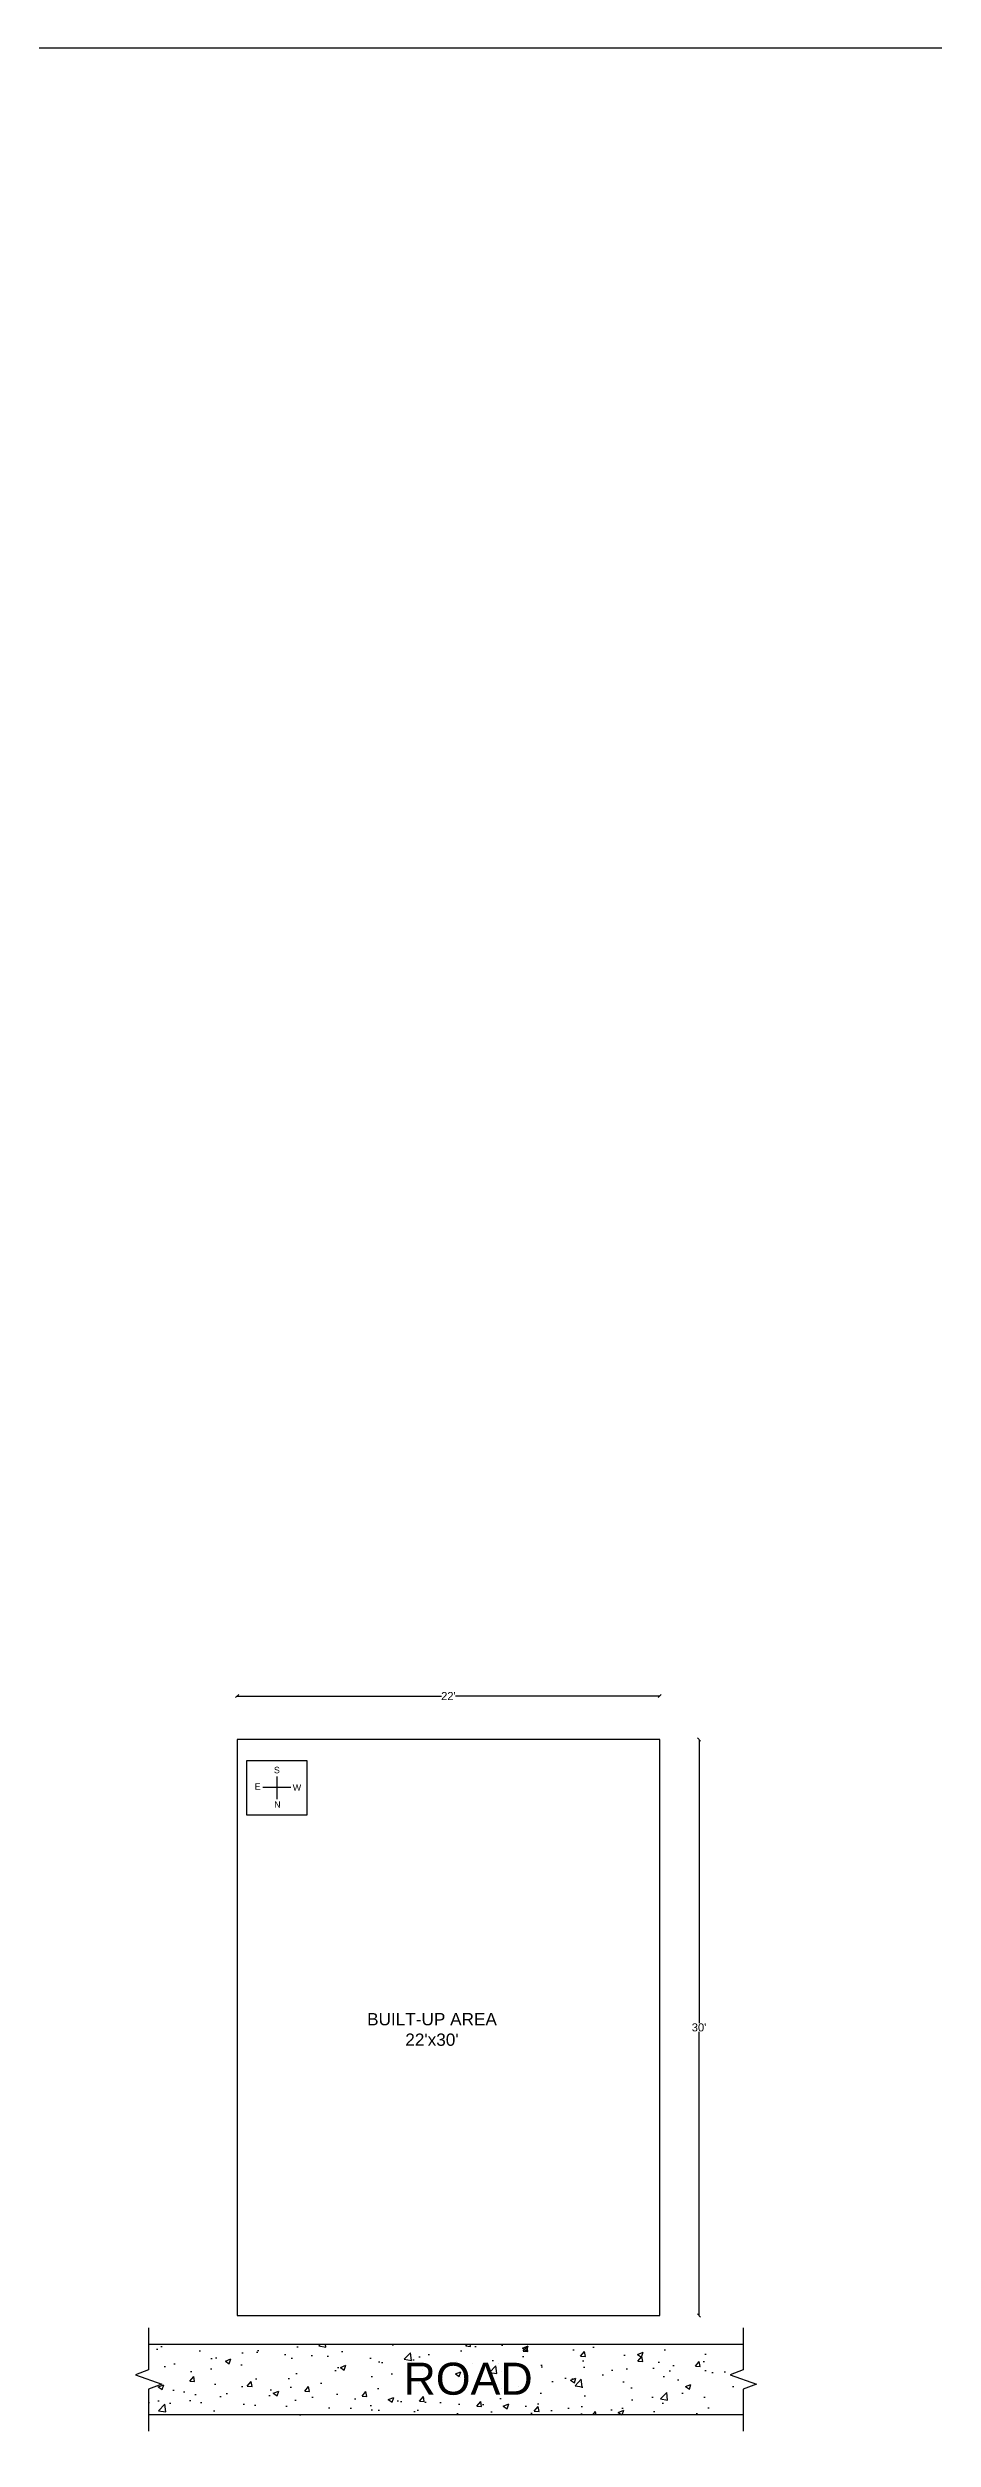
# Model space of a CAD drawing. Header units: inches. Extents: x -8688 to 264, y -379 to 2217.
# Drawn here: x -6067 to -5514, y 722 to 2217 of the extents above; entities that cross this region are included whole.
import ezdxf

# ---------------------------------------------------------------- set-up
doc = ezdxf.new("R2010")
doc.units = ezdxf.units.IN
doc.header["$MEASUREMENT"] = 0
doc.layers.add('Naming', color=91, linetype='Continuous')
doc.styles.get("Standard").update_dxf_attribs({"font": 'arial.ttf'})
doc.dimstyles.get("Standard").update_dxf_attribs({"dimtxt": 5, "dimasz": 2, "dimexe": 0.18, "dimexo": 0.0625, "dimgap": 0.09, "dimtad": 0, "dimtih": 1, "dimtoh": 1, "dimdec": 3, "dimdsep": 46, "dimlunit": 3, "dimtxsty": 'Standard', "dimblk": 'OBLIQUE', "dimcen": 2, "dimse1": 1, "dimse2": 1, "dimclrd": 2, "dimadec": 0, "dimazin": 0, "dimtfac": 1, "dimtdec": 3, "dimtofl": 0, "dimtmove": 0, "dimatfit": 3, "dimfxl": 1, "dimtolj": 1, "dimtzin": 0, "dimarcsym": 0})

# ---------------------------------------------------------------- blocks, each defined once
blk = doc.blocks.new('_Oblique')
at = {"color": 0, "linetype": 'ByBlock', "lineweight": -2}
blk.add_line((-0.5, -0.5), (0.5, 0.5), dxfattribs=at)
blk = doc.blocks.new('*D6')
at = {"color": 2, "lineweight": -2, "transparency": 16777216}
for p, q in [((-5948.4, 1186.6), (-5820.8, 1186.6)), ((-5684.4, 1186.6), (-5812, 1186.6))]:
    blk.add_line(p, q, dxfattribs=at)
at = {"layer": 'Defpoints', "color": 0, "transparency": 16777216}
for p in [(-5684.4, 1186.6), (-5948.4, 1159.5), (-5684.4, 1159.5)]:
    blk.add_point(p, dxfattribs=at)
at = {"color": 2, "lineweight": -2, "transparency": 16777216, "xscale": 2, "yscale": 2, "zscale": 2, "rotation": 180}
blk.add_blockref('_Oblique', (-5948.4, 1186.6), dxfattribs=at)
at = {"color": 2, "lineweight": -2, "transparency": 16777216, "xscale": 2, "yscale": 2, "zscale": 2}
blk.add_blockref('_Oblique', (-5684.4, 1186.6), dxfattribs=at)
at = {"color": 0, "transparency": 16777216, "insert": (-5816.4, 1186.6), "char_height": 5, "attachment_point": 5}
blk.add_mtext("\\A1;22'", dxfattribs=at)
blk = doc.blocks.new('*D7')
at = {"color": 2, "lineweight": -2, "transparency": 16777216}
for p, q in [((-5659.8, 1159.5), (-5659.8, 982.1)), ((-5659.8, 799.5), (-5659.8, 976.8))]:
    blk.add_line(p, q, dxfattribs=at)
at = {"layer": 'Defpoints', "color": 0, "transparency": 16777216}
for p in [(-5684.4, 1159.5), (-5684.4, 799.5), (-5659.8, 799.5)]:
    blk.add_point(p, dxfattribs=at)
at = {"color": 2, "lineweight": -2, "transparency": 16777216, "xscale": 2, "yscale": 2, "zscale": 2}
for p, rotation in [((-5659.8, 1159.5), 90), ((-5659.8, 799.5), 270)]:
    blk.add_blockref('_Oblique', p, dxfattribs=dict(at, rotation=rotation))
at = {"color": 0, "transparency": 16777216, "insert": (-5659.8, 979.5), "char_height": 5, "attachment_point": 5}
blk.add_mtext("\\A1;30'", dxfattribs=at)

msp = doc.modelspace()

# ---------------------------------------------------------------- hatches: boundary and pattern name
h = msp.add_hatch()
h.set_pattern_fill('AR-CONC', color=256, scale=5)
h.set_pattern_definition([(50, (-6164.198, 811.79), (35.863, -3.1376), [3.75, -41.25]), (355, (-6164.198, 811.79), (-6.9376, 37.6096), [3, -33]), (100.4514, (-6161.21, 811.527), (28.9254, 34.472), [3.187, -35.057]), (46.184, (-6164.198, 821.79), (53.362, -8.276), [5.625, -61.875]), (96.636, (-6159.75, 821.1), (46.733, 48.706), [4.7805, -52.5857]), (351.184, (-6164.2, 821.79), (46.733, 48.706), [4.5, -49.5]), (21, (-6159.198, 819.29), (29.8454, -20.131), [3.75, -41.25]), (326, (-6159.198, 819.29), (12.1658, 36.2575), [3, -33]), (71.4514, (-6156.71, 817.61), (42.0111, 16.1266), [3.187, -35.057]), (37.5, (-6164.198, 811.789), (0.608, 16.6447), [0, -32.6, 0, -33.5, 0, -33.125]), (7.5, (-6164.198, 811.789), (13.1535, 19.7206), [0, -19.1, 0, -31.85, 0, -12.625]), (327.5, (-6175.348, 811.789), (26.69112, -1.12774), [0, -12.5, 0, -39, 0, -51.75]), (317.5, (-6180.348, 811.789), (29.1593, 5.0052), [0, -16.25, 0, -25.9, 0, -36.75])])
h.paths.add_polyline_path([(-5632.1892, 737.3948), (-5632.1892, 759.4851), (-5640.4316, 762.4851), (-5632.1892, 765.4851), (-5632.1892, 781.5755), (-6003.7169, 781.5755), (-6003.7169, 759.4851), (-5995.4744, 756.4851), (-6003.7169, 753.4851), (-6003.7169, 737.3948)])

# ---------------------------------------------------------------- linework, layer by layer
for p, q in [((-5923.6479, 1136.4011), (-5923.6479, 1122.225)), ((-5932.4188, 1129.6502), (-5914.877, 1129.6502)), ((-6003.7169, 781.5755), (-5632.1892, 781.5755)), ((-5632.1892, 737.3948), (-6003.7169, 737.3948))]:
    msp.add_line(p, q)
for points in [[(-8687.598, 2216.6133), (-3216.8643, 2216.6133), (-3216.8643, -379.0827), (-8687.598, -379.0827)], [(-5948.3961, 799.4515), (-5684.3961, 799.4515), (-5684.3961, 1159.4515), (-5948.3961, 1159.4515)], [(-5942.4188, 1146.4011), (-5904.877, 1146.4011), (-5904.877, 1112.225), (-5942.4188, 1112.225)]]:
    msp.add_lwpolyline(points, close=True)
at = {"linetype": 'Continuous'}
for points in [[(-6003.7169, 791.7555), (-6003.7169, 765.4851), (-6011.9593, 762.4851), (-5995.4744, 756.4851), (-6003.7169, 753.4851), (-6003.7169, 727.2148)], [(-5632.1892, 791.7555), (-5632.1892, 765.4851), (-5640.4316, 762.4851), (-5623.9468, 756.4851), (-5632.1892, 753.4851), (-5632.1892, 727.2148)]]:
    msp.add_lwpolyline(points, dxfattribs=at)

# ---------------------------------------------------------------- texts
at = {"attachment_point": 1}
for s, width, gutter_width, insert, char_height in [('S', 853.812106, 20, (-5925.43, 1142.3595), 4), ('E', 853.812106, 20, (-5937.4346, 1132.103), 4), ('N', 853.812106, 20, (-5925.2559, 1120.8699), 4), ('W', 853.812106, 20, (-5913.6428, 1131.3904), 4), ('ROAD', 4269.060531, 100, (-5844.4409, 769.9852), 20)]:
    msp.add_mtext_dynamic_manual_height_columns(s, width=width, gutter_width=gutter_width, heights=[0], dxfattribs=dict(at, insert=insert, char_height=char_height))
at = {"layer": 'Naming', "insert": (-5867.18, 988.5093), "char_height": 7.68, "attachment_point": 1}
msp.add_mtext_dynamic_manual_height_columns("BUILT-UP AREA\\P        22'x30'", width=2499.101015, gutter_width=48, heights=[0], dxfattribs=at)

# ---------------------------------------------------------------- dimensions: what is measured, and where the dimension line sits
dim = msp.add_linear_dim(base=(-5684.3961, 1186.6043), p1=(-5948.3961, 1159.4515), p2=(-5684.3961, 1159.4515), dimstyle='Standard')
dim.commit()
dim.dimension.update_dxf_attribs({"geometry": '*D6', "text_midpoint": (-5816.3961, 1186.6043)})
dim = msp.add_linear_dim(base=(-5659.7569, 799.4515), p1=(-5684.3961, 1159.4515), p2=(-5684.3961, 799.4515), angle=90, dimstyle='Standard')
dim.commit()
dim.dimension.update_dxf_attribs({"geometry": '*D7', "text_midpoint": (-5659.7569, 979.4515)})

doc.saveas('drawing.dxf')
